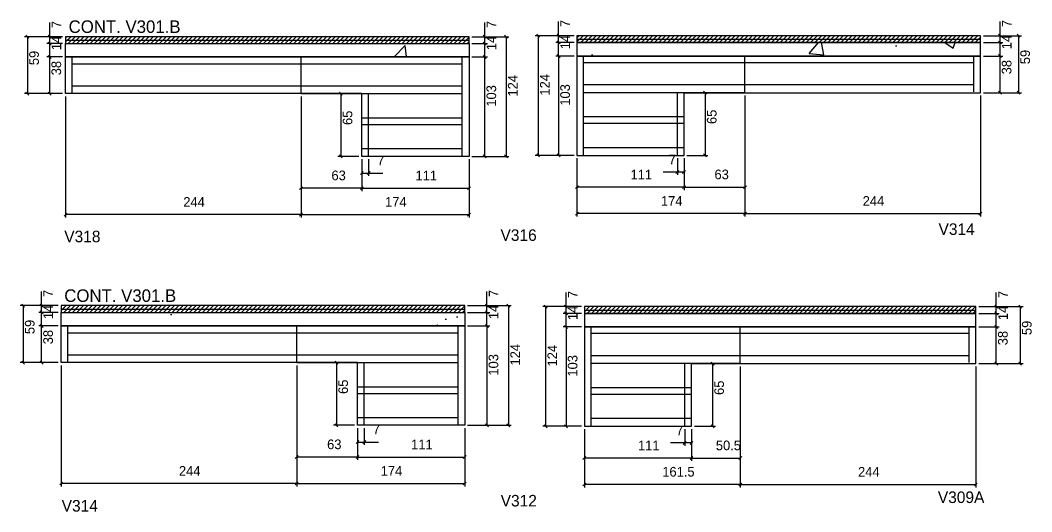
# Model space of a CAD drawing. Header units: metres. Extents: x 1999 to 8100, y 6610 to 8323.
# Drawn here: x 1999 to 3046, y 6610 to 7119 of the extents above; entities that cross this region are included whole.
import ezdxf

# ---------------------------------------------------------------- set-up
doc = ezdxf.new("R2010")
doc.units = ezdxf.units.M
for name, color, linetype in [('5', 7, 'Continuous'), ('COTA', 7, 'Continuous'), ('Painéis', 7, 'Continuous'), ('REAPROVEITAMENTO', 7, 'Continuous'), ('SARR_2.2x7', 7, 'Continuous'), ('Texto Seção', 7, 'Continuous')]:
    doc.layers.add(name, color=color, linetype=linetype)

msp = doc.modelspace()

# ---------------------------------------------------------------- hatches: boundary and pattern name
at = {"layer": 'COTA'}
h = msp.add_hatch(dxfattribs=at)
h.set_pattern_fill('AR-CONC')
h.paths.add_polyline_path([(2463.5, 7095.3), (2045.5, 7095.3), (2045.5, 7081.3), (2463.5, 7081.3), (2463.5, 7095.3)])
h = msp.add_hatch(dxfattribs=at)
h.set_pattern_fill('AR-CONC')
h.paths.add_polyline_path([(2575.3, 7096.3), (2993.3, 7096.3), (2993.3, 7082.3), (2575.3, 7082.3), (2575.3, 7096.3)])
h = msp.add_hatch(dxfattribs=at)
h.set_pattern_fill('AR-CONC')
h.paths.add_polyline_path([(2459, 6816.6), (2041, 6816.6), (2041, 6802.6), (2459, 6802.6), (2459, 6816.6)])
h = msp.add_hatch(dxfattribs=at)
h.set_pattern_fill('AR-CONC')
h.paths.add_polyline_path([(2583, 6815.6), (2988.5, 6815.6), (2988.5, 6801.6), (2583, 6801.6), (2583, 6815.6)])
at = {"layer": 'REAPROVEITAMENTO'}
h = msp.add_hatch(dxfattribs=at)
h.set_pattern_fill('ANSI31')
h.paths.add_polyline_path([(2045.5, 7102.3), (2045.5, 7095.3), (2302, 7095.3), (2302, 7102.3), (2045.5, 7102.3)])
h = msp.add_hatch(dxfattribs=at)
h.set_pattern_fill('ANSI31')
h.paths.add_polyline_path([(2302, 7102.3), (2302, 7095.3), (2463.5, 7095.3), (2463.5, 7102.3), (2302, 7102.3), (2302, 7102.3)])
h = msp.add_hatch(dxfattribs=at)
h.set_pattern_fill('ANSI31')
h.paths.add_polyline_path([(2575.3, 7103.3), (2575.3, 7096.3), (2831.8, 7096.3), (2831.8, 7103.3), (2575.3, 7103.3)])
h = msp.add_hatch(dxfattribs=at)
h.set_pattern_fill('ANSI31')
h.paths.add_polyline_path([(2831.8, 7103.3), (2831.8, 7096.3), (2993.3, 7096.3), (2993.3, 7103.3), (2831.8, 7103.3), (2831.8, 7103.3)])
h = msp.add_hatch(dxfattribs=at)
h.set_pattern_fill('ANSI31')
h.paths.add_polyline_path([(2041, 6823.6), (2041, 6816.6), (2297.5, 6816.6), (2297.5, 6823.6), (2041, 6823.6)])
h = msp.add_hatch(dxfattribs=at)
h.set_pattern_fill('ANSI31')
h.paths.add_polyline_path([(2297.5, 6823.6), (2297.5, 6816.6), (2459, 6816.6), (2459, 6823.6), (2297.5, 6823.6), (2297.5, 6823.6)])
h = msp.add_hatch(dxfattribs=at)
h.set_pattern_fill('ANSI31')
h.paths.add_polyline_path([(2583, 6822.6), (2583, 6815.6), (2839.5, 6815.6), (2839.5, 6822.6), (2583, 6822.6)])
h = msp.add_hatch(dxfattribs=at)
h.set_pattern_fill('ANSI31')
h.paths.add_polyline_path([(2839.5, 6822.6), (2839.5, 6815.6), (2988.5, 6815.6), (2988.5, 6822.6), (2839.5, 6822.6)])

# ---------------------------------------------------------------- linework, layer by layer
at = {"layer": 'COTA', "color": 4, "lineweight": 25}
for p, q in [((2352.5, 6975.3), (2352.5, 6958)), ((2359.5, 6975.3), (2359.5, 6958)), ((2679.3, 6976.3), (2679.3, 6959)), ((2686.3, 6976.3), (2686.3, 6959)), ((2352.5, 6961), (2359.5, 6961)), ((2359.5, 6961), (2374.2, 6961)), ((2679.3, 6962), (2664.5, 6962)), ((2686.3, 6962), (2679.3, 6962)), ((2348, 6696.6), (2348, 6679.3)), ((2355, 6696.6), (2355, 6679.3)), ((2687, 6695.6), (2687, 6678.3)), ((2694, 6695.6), (2694, 6678.3)), ((2348, 6682.3), (2355, 6682.3)), ((2355, 6682.3), (2369.8, 6682.3)), ((2687, 6681.3), (2672.3, 6681.3)), ((2694, 6681.3), (2687, 6681.3))]:
    msp.add_line(p, q, dxfattribs=at)
at = {"layer": 'COTA', "color": 0, "lineweight": 25}
for p, q in [((2354, 6962.5), (2351, 6959.5)), ((2358, 6959.5), (2361, 6962.5)), ((2680.8, 6963.5), (2677.8, 6960.5)), ((2684.8, 6960.5), (2687.8, 6963.5)), ((2349.5, 6683.8), (2346.5, 6680.8)), ((2353.5, 6680.8), (2356.5, 6683.8)), ((2688.5, 6682.8), (2685.5, 6679.8)), ((2692.5, 6679.8), (2695.5, 6682.8))]:
    msp.add_line(p, q, dxfattribs=at)
at = {"layer": 'COTA', "color": 241, "lineweight": 25}
for points in [[(2045.5, 7095.3), (2463.5, 7095.3), (2463.5, 7081.3), (2045.5, 7081.3)], [(2993.3, 7096.3), (2575.3, 7096.3), (2575.3, 7082.3), (2993.3, 7082.3)], [(2041, 6816.6), (2459, 6816.6), (2459, 6802.6), (2041, 6802.6)], [(2988.5, 6815.6), (2583, 6815.6), (2583, 6801.6), (2988.5, 6801.6)]]:
    msp.add_lwpolyline(points, close=True, dxfattribs=at)
at = {"layer": 'Painéis', "color": 4, "lineweight": 25}
for p, q in [((2029.1, 7102.3), (2029.1, 7117)), ((2479.8, 7102.3), (2479.8, 7117)), ((2556.3, 7103.3), (2556.3, 7118)), ((3013.6, 7103.3), (3013.6, 7118)), ((2042.5, 7102.3), (2003, 7102.3)), ((2006, 7102.3), (2006, 7043.3)), ((2042.5, 7102.3), (2026.1, 7102.3)), ((2042.5, 7095.3), (2026.1, 7095.3)), ((2042.5, 7095.3), (2026.1, 7095.3)), ((2029.1, 7095.3), (2029.1, 7102.3)), ((2029.1, 7081.3), (2029.1, 7095.3)), ((2466.5, 7102.3), (2504.9, 7102.3)), ((2466.5, 7102.3), (2482.8, 7102.3)), ((2466.5, 7095.3), (2482.8, 7095.3)), ((2466.5, 7095.3), (2482.8, 7095.3)), ((2479.8, 7095.3), (2479.8, 7102.3)), ((2479.8, 7081.3), (2479.8, 7095.3)), ((2501.9, 7102.3), (2501.9, 6978.3)), ((2572.3, 7103.3), (2532.1, 7103.3)), ((2535.1, 7103.3), (2535.1, 6979.3)), ((2572.3, 7103.3), (2553.3, 7103.3)), ((2572.3, 7096.3), (2553.3, 7096.3)), ((2572.3, 7096.3), (2553.3, 7096.3)), ((2556.3, 7096.3), (2556.3, 7103.3)), ((2556.3, 7082.3), (2556.3, 7096.3)), ((2996.3, 7103.3), (3035.7, 7103.3)), ((2996.3, 7103.3), (3016.6, 7103.3)), ((2996.3, 7096.3), (3016.6, 7096.3)), ((2996.3, 7096.3), (3016.6, 7096.3)), ((3013.6, 7096.3), (3013.6, 7103.3)), ((3013.6, 7082.3), (3013.6, 7096.3)), ((3032.7, 7103.3), (3032.7, 7044.3)), ((2042.5, 7081.3), (2026.1, 7081.3)), ((2042.5, 7081.3), (2026.1, 7081.3)), ((2029.1, 7043.3), (2029.1, 7081.3)), ((2466.5, 7081.3), (2482.8, 7081.3)), ((2466.5, 7081.3), (2482.8, 7081.3)), ((2479.8, 6978.3), (2479.8, 7081.3)), ((2572.3, 7082.3), (2553.3, 7082.3)), ((2572.3, 7082.3), (2553.3, 7082.3)), ((2556.3, 7082.3), (2556.3, 6979.3)), ((2996.3, 7082.3), (3016.6, 7082.3)), ((2996.3, 7082.3), (3016.6, 7082.3)), ((3013.6, 7044.3), (3013.6, 7082.3)), ((2042.5, 7043.3), (2003, 7043.3)), ((2042.5, 7043.3), (2026.1, 7043.3)), ((2349.5, 7043.3), (2327.7, 7043.3)), ((2330.7, 7043.3), (2330.7, 6978.3)), ((2689.3, 7044.3), (2711, 7044.3)), ((2708, 7044.3), (2708, 6979.3)), ((2996.3, 7044.3), (3016.6, 7044.3)), ((2996.3, 7044.3), (3035.7, 7044.3)), ((2045.5, 7040.3), (2045.5, 6915)), ((2289.5, 7040.3), (2289.5, 6915)), ((2289.5, 7040.3), (2289.5, 6915)), ((2749.3, 7041.3), (2749.3, 6916)), ((2749.3, 7041.3), (2749.3, 6916)), ((2993.3, 7041.3), (2993.3, 6916)), ((2572.3, 6979.3), (2532.1, 6979.3)), ((2572.3, 6979.3), (2553.3, 6979.3)), ((2689.3, 6979.3), (2711, 6979.3)), ((2289.5, 6975.3), (2289.5, 6942.4)), ((2349.5, 6978.3), (2327.7, 6978.3)), ((2352.5, 6975.3), (2352.5, 6942.4)), ((2352.5, 6975.3), (2352.5, 6942.4)), ((2463.5, 6975.3), (2463.5, 6915)), ((2463.5, 6975.3), (2463.5, 6942.4)), ((2466.5, 6978.3), (2482.8, 6978.3)), ((2466.5, 6978.3), (2504.9, 6978.3)), ((2575.3, 6976.3), (2575.3, 6916)), ((2575.3, 6976.3), (2575.3, 6943.4)), ((2686.3, 6976.3), (2686.3, 6943.4)), ((2686.3, 6976.3), (2686.3, 6943.4)), ((2749.3, 6976.3), (2749.3, 6943.4)), ((2352.5, 6945.4), (2289.5, 6945.4)), ((2352.5, 6945.4), (2463.5, 6945.4)), ((2686.3, 6946.4), (2575.3, 6946.4)), ((2686.3, 6946.4), (2749.3, 6946.4)), ((2289.5, 6918), (2045.5, 6918)), ((2289.5, 6918), (2463.5, 6918)), ((2749.3, 6919), (2575.3, 6919)), ((2749.3, 6919), (2993.3, 6919)), ((2020.7, 6823.6), (2020.7, 6838.4)), ((2482.1, 6823.6), (2482.1, 6838.4)), ((2564, 6822.6), (2564, 6837.4)), ((3009.7, 6822.6), (3009.7, 6837.4)), ((2038, 6823.6), (1998.6, 6823.6)), ((2001.6, 6823.6), (2001.6, 6764.6)), ((2038, 6823.6), (2017.7, 6823.6)), ((2020.7, 6816.6), (2020.7, 6823.6)), ((2462, 6823.6), (2507.3, 6823.6)), ((2462, 6823.6), (2485.1, 6823.6)), ((2482.1, 6816.6), (2482.1, 6823.6)), ((2504.3, 6823.6), (2504.3, 6699.6)), ((2580, 6822.6), (2539.8, 6822.6)), ((2542.8, 6822.6), (2542.8, 6698.6)), ((2580, 6822.6), (2561, 6822.6)), ((2564, 6815.6), (2564, 6822.6)), ((2991.5, 6822.6), (3037.5, 6822.6)), ((2991.5, 6822.6), (3012.7, 6822.6)), ((3009.7, 6815.6), (3009.7, 6822.6)), ((3034.5, 6822.6), (3034.5, 6763.6)), ((2038, 6816.6), (2017.7, 6816.6)), ((2038, 6816.6), (2017.7, 6816.6)), ((2020.7, 6802.6), (2020.7, 6816.6)), ((2462, 6816.6), (2485.1, 6816.6)), ((2462, 6816.6), (2485.1, 6816.6)), ((2482.1, 6802.6), (2482.1, 6816.6)), ((2580, 6815.6), (2561, 6815.6)), ((2580, 6815.6), (2561, 6815.6)), ((2564, 6801.6), (2564, 6815.6)), ((2991.5, 6815.6), (3012.7, 6815.6)), ((2991.5, 6815.6), (3012.7, 6815.6)), ((3009.7, 6801.6), (3009.7, 6815.6)), ((2038, 6802.6), (2017.7, 6802.6)), ((2038, 6802.6), (2017.7, 6802.6)), ((2020.7, 6764.6), (2020.7, 6802.6)), ((2462, 6802.6), (2485.1, 6802.6)), ((2462, 6802.6), (2485.1, 6802.6)), ((2482.1, 6802.6), (2482.1, 6699.6)), ((2580, 6801.6), (2561, 6801.6)), ((2580, 6801.6), (2561, 6801.6)), ((2564, 6801.6), (2564, 6698.6)), ((2991.5, 6801.6), (3012.7, 6801.6)), ((2991.5, 6801.6), (3012.7, 6801.6)), ((3009.7, 6763.6), (3009.7, 6801.6)), ((2038, 6764.6), (1998.6, 6764.6)), ((2038, 6764.6), (2017.7, 6764.6)), ((2041, 6761.6), (2041, 6636.3)), ((2285, 6761.6), (2285, 6636.3)), ((2285, 6761.6), (2285, 6636.3)), ((2345, 6764.6), (2323.2, 6764.6)), ((2326.2, 6764.6), (2326.2, 6699.6)), ((2697, 6763.6), (2718.8, 6763.6)), ((2715.8, 6763.6), (2715.8, 6698.6)), ((2744.5, 6760.6), (2744.5, 6635.3)), ((2744.5, 6760.6), (2744.5, 6635.3)), ((2988.5, 6760.6), (2988.5, 6635.3)), ((2991.5, 6763.6), (3012.7, 6763.6)), ((2991.5, 6763.6), (3037.5, 6763.6)), ((2285, 6696.6), (2285, 6663.7)), ((2345, 6699.6), (2323.2, 6699.6)), ((2348, 6696.6), (2348, 6663.7)), ((2348, 6696.6), (2348, 6663.7)), ((2459, 6696.6), (2459, 6636.3)), ((2459, 6696.6), (2459, 6663.7)), ((2462, 6699.6), (2485.1, 6699.6)), ((2462, 6699.6), (2507.3, 6699.6)), ((2580, 6698.6), (2539.8, 6698.6)), ((2580, 6698.6), (2561, 6698.6)), ((2697, 6698.6), (2718.8, 6698.6)), ((2583, 6695.6), (2583, 6635.3)), ((2583, 6695.6), (2583, 6662.7)), ((2694, 6695.6), (2694, 6662.7)), ((2694, 6695.6), (2694, 6662.7)), ((2744.5, 6695.6), (2744.5, 6662.7)), ((2348, 6666.7), (2285, 6666.7)), ((2348, 6666.7), (2459, 6666.7)), ((2694, 6665.7), (2583, 6665.7)), ((2694, 6665.7), (2744.5, 6665.7)), ((2285, 6639.3), (2041, 6639.3)), ((2285, 6639.3), (2459, 6639.3)), ((2744.5, 6638.3), (2583, 6638.3)), ((2744.5, 6638.3), (2988.5, 6638.3))]:
    msp.add_line(p, q, dxfattribs=at)
at = {"layer": 'Painéis', "color": 0, "lineweight": 25}
for p, q in [((2536.6, 7101.8), (2533.6, 7104.8)), ((2557.8, 7101.8), (2554.8, 7104.8)), ((3015.1, 7101.8), (3012.1, 7104.8)), ((3034.2, 7101.8), (3031.2, 7104.8)), ((2007.5, 7100.8), (2004.5, 7103.8)), ((2030.6, 7100.8), (2027.6, 7103.8)), ((2030.6, 7093.8), (2027.6, 7096.8)), ((2027.6, 7096.8), (2030.6, 7093.8)), ((2481.3, 7100.8), (2478.3, 7103.8)), ((2481.3, 7093.8), (2478.3, 7096.8)), ((2478.3, 7096.8), (2481.3, 7093.8)), ((2503.4, 7100.8), (2500.4, 7103.8)), ((2557.8, 7094.8), (2554.8, 7097.8)), ((2554.8, 7097.8), (2557.8, 7094.8)), ((3015.1, 7094.8), (3012.1, 7097.8)), ((3012.1, 7097.8), (3015.1, 7094.8)), ((2030.6, 7079.8), (2027.6, 7082.8)), ((2027.6, 7082.8), (2030.6, 7079.8)), ((2481.3, 7079.8), (2478.3, 7082.8)), ((2478.3, 7082.8), (2481.3, 7079.8)), ((2557.8, 7080.8), (2554.8, 7083.8)), ((2554.8, 7083.8), (2557.8, 7080.8)), ((3015.1, 7080.8), (3012.1, 7083.8)), ((3012.1, 7083.8), (3015.1, 7080.8)), ((2004.5, 7044.8), (2007.5, 7041.8)), ((2027.6, 7044.8), (2030.6, 7041.8)), ((2332.2, 7041.8), (2329.2, 7044.8)), ((2709.5, 7042.8), (2706.5, 7045.8)), ((3012.1, 7045.8), (3015.1, 7042.8)), ((3031.2, 7045.8), (3034.2, 7042.8)), ((2329.2, 6979.8), (2332.2, 6976.8)), ((2478.3, 6979.8), (2481.3, 6976.8)), ((2500.4, 6979.8), (2503.4, 6976.8)), ((2533.6, 6980.8), (2536.6, 6977.8)), ((2554.8, 6980.8), (2557.8, 6977.8)), ((2706.5, 6980.8), (2709.5, 6977.8)), ((2576.8, 6947.9), (2573.8, 6944.9)), ((2684.8, 6944.9), (2687.8, 6947.9)), ((2687.8, 6947.9), (2684.8, 6944.9)), ((2747.8, 6944.9), (2750.8, 6947.9)), ((2291, 6946.9), (2288, 6943.9)), ((2354, 6946.9), (2351, 6943.9)), ((2351, 6943.9), (2354, 6946.9)), ((2462, 6943.9), (2465, 6946.9)), ((2047, 6919.5), (2044, 6916.5)), ((2288, 6916.5), (2291, 6919.5)), ((2291, 6919.5), (2288, 6916.5)), ((2462, 6916.5), (2465, 6919.5)), ((2576.8, 6920.5), (2573.8, 6917.5)), ((2750.8, 6920.5), (2747.8, 6917.5)), ((2747.8, 6917.5), (2750.8, 6920.5)), ((2991.8, 6917.5), (2994.8, 6920.5)), ((2003.1, 6822.1), (2000.1, 6825.1)), ((2022.2, 6822.1), (2019.2, 6825.1)), ((2483.6, 6822.1), (2480.6, 6825.1)), ((2505.8, 6822.1), (2502.8, 6825.1)), ((2544.3, 6821.1), (2541.3, 6824.1)), ((2565.5, 6821.1), (2562.5, 6824.1)), ((3011.2, 6821.1), (3008.2, 6824.1)), ((3036, 6821.1), (3033, 6824.1)), ((2022.2, 6815.1), (2019.2, 6818.1)), ((2019.2, 6818.1), (2022.2, 6815.1)), ((2483.6, 6815.1), (2480.6, 6818.1)), ((2480.6, 6818.1), (2483.6, 6815.1)), ((2565.5, 6814.1), (2562.5, 6817.1)), ((2562.5, 6817.1), (2565.5, 6814.1)), ((3011.2, 6814.1), (3008.2, 6817.1)), ((3008.2, 6817.1), (3011.2, 6814.1)), ((2022.2, 6801.1), (2019.2, 6804.1)), ((2019.2, 6804.1), (2022.2, 6801.1)), ((2483.6, 6801.1), (2480.6, 6804.1)), ((2480.6, 6804.1), (2483.6, 6801.1)), ((2565.5, 6800.1), (2562.5, 6803.1)), ((2562.5, 6803.1), (2565.5, 6800.1)), ((3011.2, 6800.1), (3008.2, 6803.1)), ((3008.2, 6803.1), (3011.2, 6800.1)), ((2000.1, 6766.1), (2003.1, 6763.1)), ((2019.2, 6766.1), (2022.2, 6763.1)), ((2327.7, 6763.1), (2324.7, 6766.1)), ((2717.3, 6762.1), (2714.3, 6765.1)), ((3008.2, 6765.1), (3011.2, 6762.1)), ((3033, 6765.1), (3036, 6762.1)), ((2324.7, 6701.1), (2327.7, 6698.1)), ((2480.6, 6701.1), (2483.6, 6698.1)), ((2502.8, 6701.1), (2505.8, 6698.1)), ((2541.3, 6700.1), (2544.3, 6697.1)), ((2562.5, 6700.1), (2565.5, 6697.1)), ((2714.3, 6700.1), (2717.3, 6697.1)), ((2286.5, 6668.2), (2283.5, 6665.2)), ((2349.5, 6668.2), (2346.5, 6665.2)), ((2346.5, 6665.2), (2349.5, 6668.2)), ((2457.5, 6665.2), (2460.5, 6668.2)), ((2584.5, 6667.2), (2581.5, 6664.2)), ((2692.5, 6664.2), (2695.5, 6667.2)), ((2695.5, 6667.2), (2692.5, 6664.2)), ((2743, 6664.2), (2746, 6667.2)), ((2042.5, 6640.8), (2039.5, 6637.8)), ((2283.5, 6637.8), (2286.5, 6640.8)), ((2286.5, 6640.8), (2283.5, 6637.8)), ((2457.5, 6637.8), (2460.5, 6640.8)), ((2584.5, 6639.8), (2581.5, 6636.8)), ((2746, 6639.8), (2743, 6636.8)), ((2743, 6636.8), (2746, 6639.8)), ((2987, 6636.8), (2990, 6639.8))]:
    msp.add_line(p, q, dxfattribs=at)
at = {"layer": 'Painéis', "color": 200, "lineweight": 25}
for p, q in [((2045.5, 7043.3), (2045.5, 7081.3)), ((2045.5, 7081.3), (2463.5, 7081.3)), ((2289.5, 7043.3), (2289.5, 7081.3)), ((2463.5, 7081.3), (2463.5, 6978.3)), ((2993.3, 7082.3), (2575.3, 7082.3)), ((2575.3, 7082.3), (2575.3, 6979.3)), ((2749.3, 7044.3), (2749.3, 7082.3)), ((2993.3, 7044.3), (2993.3, 7082.3)), ((2352.5, 7043.3), (2045.5, 7043.3)), ((2352.5, 6978.3), (2352.5, 7043.3)), ((2686.3, 6979.3), (2686.3, 7044.3)), ((2686.3, 7044.3), (2993.3, 7044.3)), ((2575.3, 6979.3), (2686.3, 6979.3)), ((2463.5, 6978.3), (2352.5, 6978.3)), ((2041, 6764.6), (2041, 6802.6)), ((2041, 6802.6), (2459, 6802.6)), ((2285, 6764.6), (2285, 6802.6)), ((2459, 6802.6), (2459, 6699.6)), ((2988.5, 6801.6), (2583, 6801.6)), ((2583, 6801.6), (2583, 6698.6)), ((2744.5, 6763.6), (2744.5, 6801.6)), ((2988.5, 6763.6), (2988.5, 6801.6)), ((2348, 6764.6), (2041, 6764.6)), ((2348, 6699.6), (2348, 6764.6)), ((2694, 6698.6), (2694, 6763.6)), ((2694, 6763.6), (2988.5, 6763.6)), ((2459, 6699.6), (2348, 6699.6)), ((2583, 6698.6), (2694, 6698.6))]:
    msp.add_line(p, q, dxfattribs=at)
for points in [[(2045.5, 7095.3), (2463.5, 7095.3), (2463.5, 7102.3), (2045.5, 7102.3)], [(2575.3, 7096.3), (2993.3, 7096.3), (2993.3, 7103.3), (2575.3, 7103.3)], [(2041, 6816.6), (2459, 6816.6), (2459, 6823.6), (2041, 6823.6)], [(2583, 6815.6), (2988.5, 6815.6), (2988.5, 6822.6), (2583, 6822.6)]]:
    msp.add_lwpolyline(points, close=True, dxfattribs=at)
at = {"layer": 'SARR_2.2x7', "color": 40, "lineweight": 25}
for p, q in [((2045.5, 7098.8), (2302, 7098.8)), ((2302, 7098.8), (2463.5, 7098.8)), ((2575.3, 7099.8), (2831.8, 7099.8)), ((2831.8, 7099.8), (2993.3, 7099.8)), ((2052.4, 7044.3), (2052.4, 7081.3)), ((2052.4, 7074.3), (2289.5, 7074.3)), ((2289.5, 7074.3), (2456.5, 7074.3)), ((2456.5, 6978.3), (2456.5, 7081.3)), ((2582.2, 6979.3), (2582.2, 7082.3)), ((2749.2, 7075.3), (2582.2, 7075.3)), ((2986.3, 7075.3), (2749.3, 7075.3)), ((2986.3, 7045.3), (2986.3, 7082.3)), ((2052.4, 7051.3), (2289.5, 7051.3)), ((2289.5, 7051.3), (2456.5, 7051.3)), ((2289.5, 7043.3), (2456.5, 7043.3)), ((2352.5, 7043.3), (2359.5, 7043.3)), ((2359.5, 6978.3), (2359.5, 7043.3)), ((2749.2, 7052.3), (2582.2, 7052.3)), ((2749.3, 7044.3), (2582.2, 7044.3)), ((2679.3, 6979.3), (2679.3, 7044.3)), ((2686.3, 7044.3), (2679.3, 7044.3)), ((2986.3, 7052.3), (2749.3, 7052.3)), ((2352.5, 7018.3), (2456.5, 7018.3)), ((2352.5, 7011.3), (2456.5, 7011.3)), ((2686.3, 7019.3), (2582.2, 7019.3)), ((2686.3, 7012.3), (2582.2, 7012.3)), ((2352.5, 6986.3), (2456.6, 6986.3)), ((2686.3, 6987.3), (2582.2, 6987.3)), ((2041, 6820.1), (2297.5, 6820.1)), ((2297.5, 6820.1), (2459, 6820.1)), ((2583, 6819.1), (2839.5, 6819.1)), ((2839.5, 6819.1), (2988.5, 6819.1)), ((2048, 6765.6), (2048, 6802.6)), ((2452.1, 6699.6), (2452.1, 6802.6)), ((2589.9, 6698.6), (2589.9, 6801.6)), ((2981.5, 6764.6), (2981.5, 6801.6)), ((2048, 6795.6), (2285, 6795.6)), ((2285, 6795.6), (2452.1, 6795.6)), ((2744.5, 6794.6), (2589.9, 6794.6)), ((2981.5, 6794.6), (2744.5, 6794.6)), ((2048, 6772.6), (2285, 6772.6)), ((2285, 6772.6), (2452.1, 6772.6)), ((2744.5, 6771.6), (2589.9, 6771.6)), ((2981.5, 6771.6), (2744.5, 6771.6)), ((2285, 6764.6), (2452.1, 6764.6)), ((2348, 6764.6), (2355, 6764.6)), ((2355, 6699.6), (2355, 6764.6)), ((2744.5, 6763.6), (2590, 6763.6)), ((2687, 6698.6), (2687, 6763.6)), ((2694, 6763.6), (2687, 6763.6)), ((2348, 6739.6), (2452.1, 6739.6)), ((2694, 6738.6), (2589.9, 6738.6)), ((2348, 6732.6), (2452.1, 6732.6)), ((2694, 6731.6), (2589.9, 6731.6)), ((2348, 6707.6), (2452.1, 6707.6)), ((2694, 6706.6), (2589.9, 6706.6))]:
    msp.add_line(p, q, dxfattribs=at)

# ---------------------------------------------------------------- texts
at = {"layer": '5', "color": 5, "lineweight": 25}
for s, p in [('V314', (2949.9, 6896.9)), ('V318', (2044.2, 6889.3)), ('V316', (2496.1, 6890.7)), ('V312', (2496.3, 6615.5)), ('V309A', (2949.2, 6619.1)), ('V314', (2041.5, 6610.2))]:
    msp.add_text(s, height=12, rotation=0, dxfattribs=at).set_placement(p)
at = {"layer": 'COTA', "color": 240, "lineweight": 25}
for p in [(2368.4, 6969.1), (2670.4, 6970.1), (2363.9, 6690.4), (2678.1, 6689.4)]:
    msp.add_text('7', height=10, dxfattribs=at).set_placement(p)
at = {"layer": 'Painéis', "color": 240, "lineweight": 25}
for s, p in [('7', (2041, 7111.2)), ('7', (2491.7, 7111.2)), ('7', (2568.2, 7112.2)), ('7', (3025.5, 7112.2)), ('14', (2041, 7088.3)), ('14', (2491.7, 7088.3)), ('14', (2568.2, 7089.3)), ('14', (3025.5, 7089.3)), ('59', (2017.9, 7072.8)), ('59', (3044.6, 7073.8)), ('38', (2040.9, 7062.3)), ('38', (3025.4, 7063.3)), ('124', (2547, 7041.3)), ('124', (2513.8, 7040.3)), ('103', (2568, 7030.8)), ('103', (2491.6, 7029.8)), ('65', (2342.6, 7010.8)), ('65', (2719.9, 7011.8)), ('7', (2032.6, 6832.5)), ('7', (2494, 6832.5)), ('7', (2575.9, 6831.5)), ('7', (3021.7, 6831.5)), ('14', (2032.6, 6809.6)), ('14', (2494, 6809.6)), ('14', (2575.9, 6808.6)), ('14', (3021.7, 6808.6)), ('59', (2013.4, 6794.1)), ('59', (3046.3, 6793.1)), ('38', (2032.4, 6783.6)), ('38', (3021.5, 6782.6)), ('124', (2516.3, 6761.6)), ('124', (2554.8, 6760.6)), ('103', (2493.8, 6751.1)), ('103', (2575.8, 6750.1)), ('65', (2338.1, 6732.1)), ('65', (2727.6, 6731.1))]:
    msp.add_text(s, height=10, rotation=90, dxfattribs=at).set_placement(p)
for s, p in [('63', (2321, 6953.6)), ('111', (2408, 6953.4)), ('111', (2630.8, 6954.4)), ('63', (2717.8, 6954.6)), ('244', (2871.3, 6927.1)), ('244', (2167.5, 6926.1)), ('174', (2376.5, 6926.1)), ('174', (2662.3, 6927.1)), ('63', (2316.5, 6674.9)), ('111', (2403.5, 6674.8)), ('111', (2638.5, 6673.8)), ('50.5', (2719.2, 6673.8)), ('244', (2163, 6647.4)), ('174', (2372, 6647.4)), ('161.5', (2663.7, 6646.5)), ('244', (2866.5, 6646.4))]:
    msp.add_text(s, height=10, dxfattribs=at).set_placement(p)
at = {"layer": 'Texto Seção', "color": 7, "lineweight": 15}
for p in [(2048.7, 7106.2), (2044.2, 6827.5)]:
    msp.add_text('CONT. V301.B', height=13, dxfattribs=at).set_placement(p)

doc.saveas('drawing.dxf')
